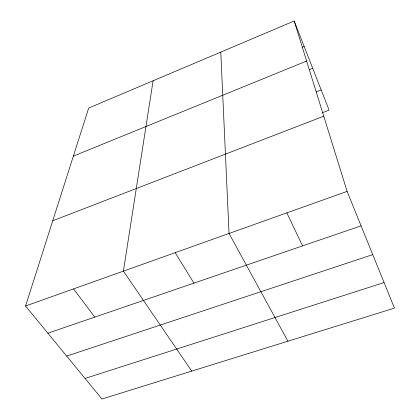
<?xml version="1.0" encoding="UTF-8"?>
<svg xmlns="http://www.w3.org/2000/svg" width="420" height="420" viewBox="0 0 420 420"><rect width="100%" height="100%" fill="white"/><g stroke="black" fill="none" stroke-linecap="round" stroke-linejoin="round"><path stroke-width="0.63" d="M153.101 80.766L123.396 271.131L191.746 371.096M294.184 21L347.104 191.389L394.443 308.128L101.924 399L25.557 306.007L88.683 108.055L294.184 21L329.091 110.124L322.371 112.728M302.363 47.213L304.159 46.473M73.353 156.125L306.621 61.042M309.115 69.741L312.706 68.292M316.297 91.844L321.174 89.917M52.747 220.757L323.752 116.204M25.557 306.007L347.104 191.389M47.885 333.191L361.074 225.834M66.68 356.087L372.75 254.636M85.029 378.431L384.074 282.566M73.558 288.897L94.789 317.116M175.192 252.672L193.924 283.132M287.936 341.213L229.052 233.473L220.778 52.096M286.839 212.872L302.558 245.894"/></g></svg>
